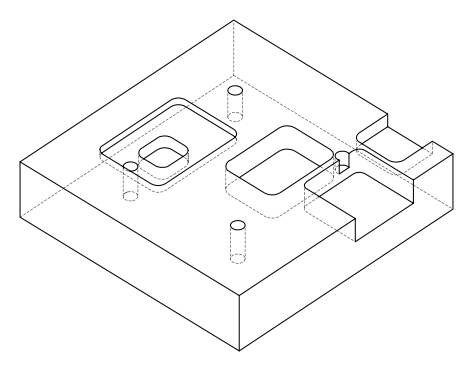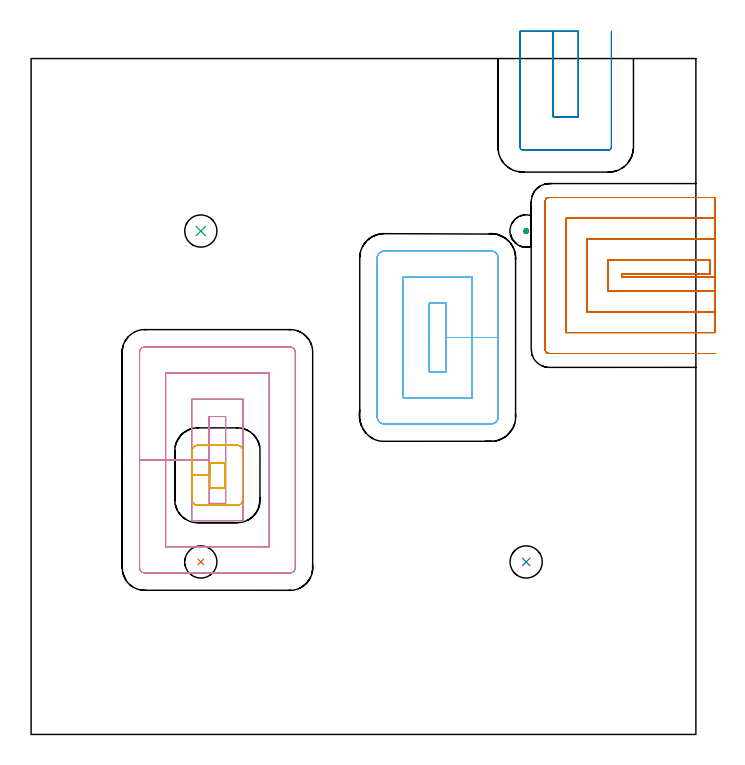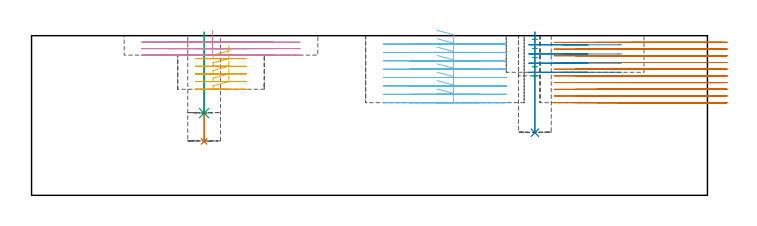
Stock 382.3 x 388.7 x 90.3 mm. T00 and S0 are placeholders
(PLAN: 9 operations, 4 tool changes, 51.3 min)
(1 INDEXABLE_INSERT_DRILL_BLIND_HOLE_FROM_SOLID | STEP1POCKET | NXT0302_008 | 0.21 min | 15992 mm3)
(2 INDEXABLE_INSERT_DRILL_BLIND_HOLE_FROM_SOLID_1 | STEP1POCKET_1 | NXT0302_008 | 0.23 min | 14677 mm3)
(3 INDEXABLE_INSERT_DRILL_BLIND_HOLE_FROM_SOLID_2 | STEP1POCKET_2 | NXT0302_008 | 0.18 min | 11695 mm3)
(4 MILL_RECTANGULAR_POCKET | POCKET_RECTANGULAR_STRAIGHT | UGT0201_094 | Follow Part, ap 5, ae 75% | 6.99 min | 176064 mm3)
(5 MILL_RECTANGULAR_POCKET_1 | POCKET_RECTANGULAR_STRAIGHT_1 | UGT0201_094 | Follow Part, ap 5, ae 75% | 2.37 min | 48647 mm3)
(6 MILL_RECTANGULAR_POCKET_2 | POCKET_RECTANGULAR_STRAIGHT_2 | UGT0201_094 | Follow Part, ap 5, ae 75% | 11.84 min | 399118 mm3)
(7 MILL_SLOT | SLOT_PARTIAL_RECTANGULAR | NXT0201_012 | Follow Part, ap 4, ae 75% | 26.2 min | 377659 mm3)
(8 MILL_SLOT_1 | SLOT_PARTIAL_RECTANGULAR_1 | UGT0201_109 | Follow Part, ap 6.35, ae 75% | 3.05 min | 103523 mm3)
(9 MILL_BLIND_HOLE_FROM_SOLID_MATERIAL | STEP1POCKET_3 | NXT0201_012 | Spiral | 0.25 min | 4267 mm3)
(TOOL NXT0302_008 | Index. Insert Drill 18.5mm [880-D1850L25-05] | D18.5 PA176 FL93 Z2)
(TOOL UGT0201_094 | End mill 20 mm | D20 FL38 Z4)
(TOOL NXT0201_012 | ENDMILL 16mm [2P460-1600-NA 1630] | D16 FL38 Z6)
(TOOL UGT0201_109 | End Mill 25.4 mm | D25.4 FL25 Z2)
(OP 1 INDEXABLE_INSERT_DRILL_BLIND_HOLE_FROM_SOLID)
G17 G21 G94 G90
T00 M6
G54
G17 G0 G90 X97.6 Y99.2 S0 M3
G43 Z100.3 H1
G94 G81 G98 Z30.5 F250. R81.3
G80
M5
M2
(OP 2 INDEXABLE_INSERT_DRILL_BLIND_HOLE_FROM_SOLID_1)
G17 G21 G94 G90
T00 M6
G54
G17 G0 G90 X284.7 Y99.2 S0 M3
G43 Z100.3 H1
G94 G81 G98 Z35.4 F250. R92.3
G80
M5
M2
(OP 3 INDEXABLE_INSERT_DRILL_BLIND_HOLE_FROM_SOLID_2)
G17 G21 G94 G90
T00 M6
G54
G17 G0 G90 X97.6 Y289.5 S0 M3
G43 Z100.3 H1
G94 G81 G98 Z46.5 F250. R92.3
G80
M5
M2
(OP 4 MILL_RECTANGULAR_POCKET)
G17 G21 G94 G90
T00 M6
G54
G17 G0 G90 X102.4 Y182.73 S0 M3
G43 Z100.3 H0
Z93.3
G94 G1 Y157.85 Z86.633 F250.
Y132.9 F500.
X111.9
Y182.8
X102.4
Y157.85
X92.4
Y122.9
X121.9
Y192.8
X92.4
Y157.85
X77.4
Y107.9
X136.9
Y207.8
X77.4
Y157.85
X62.4
Y95.8
G3 X65.3 Y92.9 R2.9
G1 X149.
G3 X151.9 Y95.8 R2.9
G1 Y219.9
G3 X149. Y222.8 R2.9
G1 X65.3
G3 X62.4 Y219.9 R2.9
G1 Y157.85
Y156.85
G0 X102.4 Y182.73 Z89.633
G1 Y157.85 Z82.967 F250.
Y132.9 F500.
X111.9
Y182.8
X102.4
Y157.85
X92.4
Y122.9
X121.9
Y192.8
X92.4
Y157.85
X77.4
Y107.9
X136.9
Y207.8
X77.4
Y157.85
X62.4
Y95.8
G3 X65.3 Y92.9 R2.9
G1 X149.
G3 X151.9 Y95.8 R2.9
G1 Y219.9
G3 X149. Y222.8 R2.9
G1 X65.3
G3 X62.4 Y219.9 R2.9
G1 Y157.85
Y156.85
G0 X102.4 Y182.73 Z85.967
G1 Y157.85 Z79.3 F250.
Y132.9 F500.
X111.9
Y182.8
X102.4
Y157.85
X92.4
Y122.9
X121.9
Y192.8
X92.4
Y157.85
X77.4
Y107.9
X136.9
Y207.8
X77.4
Y157.85
X62.4
Y95.8
G3 X65.3 Y92.9 R2.9
G1 X149.
G3 X151.9 Y95.8 R2.9
G1 Y219.9
G3 X149. Y222.8 R2.9
G1 X65.3
G3 X62.4 Y219.9 R2.9
G1 Y157.85
Y156.85
G0 Z100.3
M5
M2
(OP 5 MILL_RECTANGULAR_POCKET_1)
G17 G21 G94 G90
T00 M6
G54
G17 G0 G90 X111.6 Y145.099 S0 M3
G43 Z100.3 H0
Z84.643
G94 G1 Y156.3 Z81.642 F250.
X102.7 Z79.257
Y149.05 Z77.314
Y141.8 F500.
X111.6
Y156.3
X102.7
Y149.05
X92.7
Y134.8
G3 X95.7 Y131.8 R3.
G1 X118.6
G3 X121.6 Y134.8 R3.
G1 Y163.3
G3 X118.6 Y166.3 R3.
G1 X95.7
G3 X92.7 Y163.3 R3.
G1 Y149.05
Y148.05
G0 X111.6 Y145.099 Z80.314
G1 Y156.3 Z77.313 F250.
X102.7 Z74.928
Y149.05 Z72.986
Y141.8 F500.
X111.6
Y156.3
X102.7
Y149.05
X92.7
Y134.8
G3 X95.7 Y131.8 R3.
G1 X118.6
G3 X121.6 Y134.8 R3.
G1 Y163.3
G3 X118.6 Y166.3 R3.
G1 X95.7
G3 X92.7 Y163.3 R3.
G1 Y149.05
Y148.05
G0 X111.6 Y145.099 Z75.986
G1 Y156.3 Z72.984 F250.
X102.7 Z70.6
Y149.05 Z68.657
Y141.8 F500.
X111.6
Y156.3
X102.7
Y149.05
X92.7
Y134.8
G3 X95.7 Y131.8 R3.
G1 X118.6
G3 X121.6 Y134.8 R3.
G1 Y163.3
G3 X118.6 Y166.3 R3.
G1 X95.7
G3 X92.7 Y163.3 R3.
G1 Y149.05
Y148.05
G0 X111.6 Y145.099 Z71.657
G1 Y156.3 Z68.656 F250.
X102.7 Z66.271
Y149.05 Z64.329
Y141.8 F500.
X111.6
Y156.3
X102.7
Y149.05
X92.7
Y134.8
G3 X95.7 Y131.8 R3.
G1 X118.6
G3 X121.6 Y134.8 R3.
G1 Y163.3
G3 X118.6 Y166.3 R3.
G1 X95.7
G3 X92.7 Y163.3 R3.
G1 Y149.05
Y148.05
G0 X111.6 Y145.099 Z67.329
G1 Y156.3 Z64.327 F250.
X102.7 Z61.943
Y149.05 Z60.
Y141.8 F500.
X111.6
Y156.3
X102.7
Y149.05
X92.7
Y134.8
G3 X95.7 Y131.8 R3.
G1 X118.6
G3 X121.6 Y134.8 R3.
G1 Y163.3
G3 X118.6 Y166.3 R3.
G1 X95.7
G3 X92.7 Y163.3 R3.
G1 Y149.05
Y148.05
G0 Z100.3
M5
M2
(OP 6 MILL_RECTANGULAR_POCKET_2)
G17 G21 G94 G90
T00 M6
G54
G17 G0 G90 X229.423 Y208.6 S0 M3
G43 Z100.3 H0
Z93.3
G94 G1 X238.6 Z90.841 F250.
Y228.3 Z85.562
Y248. F500.
X229.
Y208.6
X238.6
Y228.3
X253.6
Y263.
X214.
Y193.6
X253.6
Y228.3
X268.6
Y274.
G3 X264.6 Y278. R4.
G1 X203.
G3 X199. Y274. R4.
G1 Y182.6
G3 X203. Y178.6 R4.
G1 X264.6
G3 X268.6 Y182.6 R4.
G1 Y228.3
Y229.3
G0 X229.423 Y208.6 Z88.562
G1 X238.6 Z86.104 F250.
Y228.3 Z80.825
Y248. F500.
X229.
Y208.6
X238.6
Y228.3
X253.6
Y263.
X214.
Y193.6
X253.6
Y228.3
X268.6
Y274.
G3 X264.6 Y278. R4.
G1 X203.
G3 X199. Y274. R4.
G1 Y182.6
G3 X203. Y178.6 R4.
G1 X264.6
G3 X268.6 Y182.6 R4.
G1 Y228.3
Y229.3
G0 X229.423 Y208.6 Z83.825
G1 X238.6 Z81.366 F250.
Y228.3 Z76.087
Y248. F500.
X229.
Y208.6
X238.6
Y228.3
X253.6
Y263.
X214.
Y193.6
X253.6
Y228.3
X268.6
Y274.
G3 X264.6 Y278. R4.
G1 X203.
G3 X199. Y274. R4.
G1 Y182.6
G3 X203. Y178.6 R4.
G1 X264.6
G3 X268.6 Y182.6 R4.
G1 Y228.3
Y229.3
G0 X229.423 Y208.6 Z79.087
G1 X238.6 Z76.629 F250.
Y228.3 Z71.35
Y248. F500.
X229.
Y208.6
X238.6
Y228.3
X253.6
Y263.
X214.
Y193.6
X253.6
Y228.3
X268.6
Y274.
G3 X264.6 Y278. R4.
G1 X203.
G3 X199. Y274. R4.
G1 Y182.6
G3 X203. Y178.6 R4.
G1 X264.6
G3 X268.6 Y182.6 R4.
G1 Y228.3
Y229.3
G0 X229.423 Y208.6 Z74.35
G1 X238.6 Z71.891 F250.
Y228.3 Z66.612
Y248. F500.
X229.
Y208.6
X238.6
Y228.3
X253.6
Y263.
X214.
Y193.6
X253.6
Y228.3
X268.6
Y274.
G3 X264.6 Y278. R4.
G1 X203.
G3 X199. Y274. R4.
G1 Y182.6
G3 X203. Y178.6 R4.
G1 X264.6
G3 X268.6 Y182.6 R4.
G1 Y228.3
Y229.3
G0 X229.423 Y208.6 Z69.612
G1 X238.6 Z67.154 F250.
Y228.3 Z61.875
Y248. F500.
X229.
Y208.6
X238.6
Y228.3
X253.6
Y263.
X214.
Y193.6
X253.6
Y228.3
X268.6
Y274.
G3 X264.6 Y278. R4.
G1 X203.
G3 X199. Y274. R4.
G1 Y182.6
G3 X203. Y178.6 R4.
G1 X264.6
G3 X268.6 Y182.6 R4.
G1 Y228.3
Y229.3
G0 X229.423 Y208.6 Z64.875
G1 X238.6 Z62.416 F250.
Y228.3 Z57.137
Y248. F500.
X229.
Y208.6
X238.6
Y228.3
X253.6
Y263.
X214.
Y193.6
X253.6
Y228.3
X268.6
Y274.
G3 X264.6 Y278. R4.
G1 X203.
G3 X199. Y274. R4.
G1 Y182.6
G3 X203. Y178.6 R4.
G1 X264.6
G3 X268.6 Y182.6 R4.
G1 Y228.3
Y229.3
G0 X229.423 Y208.6 Z60.137
G1 X238.6 Z57.679 F250.
Y228.3 Z52.4
Y248. F500.
X229.
Y208.6
X238.6
Y228.3
X253.6
Y263.
X214.
Y193.6
X253.6
Y228.3
X268.6
Y274.
G3 X264.6 Y278. R4.
G1 X203.
G3 X199. Y274. R4.
G1 Y182.6
G3 X203. Y178.6 R4.
G1 X264.6
G3 X268.6 Y182.6 R4.
G1 Y228.3
Y229.3
G0 Z100.3
M5
M2
(OP 7 MILL_SLOT)
G17 G21 G94 G90
T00 M6
G54
G17 G0 G90 X393.3 Y263.1 S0 M3
G43 Z100.3 H1
Z86.51
G94 G1 X390.3 F250.
X339.6 F500.
Y264.8
X390.3
Y272.8
X331.6
Y255.1
X390.3
X393.3 F250.
Y284.8
X390.3
X319.6 F500.
Y243.1
X390.3
X393.3 F250.
Y296.8
X390.3
X307.6 F500.
Y231.1
X390.3
X393.3 F250.
Y308.8
X390.3
X298. F500.
G3 X295.6 Y306.4 R2.4
G1 Y221.5
G3 X298. Y219.1 R2.4
G1 X390.3
X393.3 F250.
G0 Y263.1 Z82.72
G1 X390.3
X339.6 F500.
Y264.8
X390.3
Y272.8
X331.6
Y255.1
X390.3
X393.3 F250.
Y284.8
X390.3
X319.6 F500.
Y243.1
X390.3
X393.3 F250.
Y296.8
X390.3
X307.6 F500.
Y231.1
X390.3
X393.3 F250.
Y308.8
X390.3
X298. F500.
G3 X295.6 Y306.4 R2.4
G1 Y221.5
G3 X298. Y219.1 R2.4
G1 X390.3
X393.3 F250.
G0 Y263.1 Z78.93
G1 X390.3
X339.6 F500.
Y264.8
X390.3
Y272.8
X331.6
Y255.1
X390.3
X393.3 F250.
Y284.8
X390.3
X319.6 F500.
Y243.1
X390.3
X393.3 F250.
Y296.8
X390.3
X307.6 F500.
Y231.1
X390.3
X393.3 F250.
Y308.8
X390.3
X298. F500.
G3 X295.6 Y306.4 R2.4
G1 Y221.5
G3 X298. Y219.1 R2.4
G1 X390.3
X393.3 F250.
G0 Y263.1 Z75.14
G1 X390.3
X339.6 F500.
Y264.8
X390.3
Y272.8
X331.6
Y255.1
X390.3
X393.3 F250.
Y284.8
X390.3
X319.6 F500.
Y243.1
X390.3
X393.3 F250.
Y296.8
X390.3
X307.6 F500.
Y231.1
X390.3
X393.3 F250.
Y308.8
X390.3
X298. F500.
G3 X295.6 Y306.4 R2.4
G1 Y221.5
G3 X298. Y219.1 R2.4
G1 X390.3
X393.3 F250.
G0 Y263.1 Z71.35
G1 X390.3
X339.6 F500.
Y264.8
X390.3
Y272.8
X331.6
Y255.1
X390.3
X393.3 F250.
Y284.8
X390.3
X319.6 F500.
Y243.1
X390.3
X393.3 F250.
Y296.8
X390.3
X307.6 F500.
Y231.1
X390.3
X393.3 F250.
Y308.8
X390.3
X298. F500.
G3 X295.6 Y306.4 R2.4
G1 Y221.5
G3 X298. Y219.1 R2.4
G1 X390.3
X393.3 F250.
G0 Y263.1 Z67.56
G1 X390.3
X339.6 F500.
Y264.8
X390.3
Y272.8
X331.6
Y255.1
X390.3
X393.3 F250.
Y284.8
X390.3
X319.6 F500.
Y243.1
X390.3
X393.3 F250.
Y296.8
X390.3
X307.6 F500.
Y231.1
X390.3
X393.3 F250.
Y308.8
X390.3
X298. F500.
G3 X295.6 Y306.4 R2.4
G1 Y221.5
G3 X298. Y219.1 R2.4
G1 X390.3
X393.3 F250.
G0 Y263.1 Z63.77
G1 X390.3
X339.6 F500.
Y264.8
X390.3
Y272.8
X331.6
Y255.1
X390.3
X393.3 F250.
Y284.8
X390.3
X319.6 F500.
Y243.1
X390.3
X393.3 F250.
Y296.8
X390.3
X307.6 F500.
Y231.1
X390.3
X393.3 F250.
Y308.8
X390.3
X298. F500.
G3 X295.6 Y306.4 R2.4
G1 Y221.5
G3 X298. Y219.1 R2.4
G1 X390.3
X393.3 F250.
G0 Y263.1 Z59.98
G1 X390.3
X339.6 F500.
Y264.8
X390.3
Y272.8
X331.6
Y255.1
X390.3
X393.3 F250.
Y284.8
X390.3
X319.6 F500.
Y243.1
X390.3
X393.3 F250.
Y296.8
X390.3
X307.6 F500.
Y231.1
X390.3
X393.3 F250.
Y308.8
X390.3
X298. F500.
G3 X295.6 Y306.4 R2.4
G1 Y221.5
G3 X298. Y219.1 R2.4
G1 X390.3
X393.3 F250.
G0 Y263.1 Z56.19
G1 X390.3
X339.6 F500.
Y264.8
X390.3
Y272.8
X331.6
Y255.1
X390.3
X393.3 F250.
Y284.8
X390.3
X319.6 F500.
Y243.1
X390.3
X393.3 F250.
Y296.8
X390.3
X307.6 F500.
Y231.1
X390.3
X393.3 F250.
Y308.8
X390.3
X298. F500.
G3 X295.6 Y306.4 R2.4
G1 Y221.5
G3 X298. Y219.1 R2.4
G1 X390.3
X393.3 F250.
G0 Y263.1 Z52.4
G1 X390.3
X339.6 F500.
Y264.8
X390.3
Y272.8
X331.6
Y255.1
X390.3
X393.3 F250.
Y284.8
X390.3
X319.6 F500.
Y243.1
X390.3
X393.3 F250.
Y296.8
X390.3
X307.6 F500.
Y231.1
X390.3
X393.3 F250.
Y308.8
X390.3
X298. F500.
G3 X295.6 Y306.4 R2.4
G1 Y221.5
G3 X298. Y219.1 R2.4
G1 X390.3
X393.3 F250.
G0 Z100.3
M5
M2
(OP 8 MILL_SLOT_1)
G17 G21 G94 G90
T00 M6
G54
G17 G0 G90 X300.25 Y404.4 S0 M3
G43 Z100.3 H0
Z85.125
G94 G1 Y401.4 F250.
Y355.15 F500.
X314.65
Y401.4
Y404.4 F250.
X281.2
Y401.4
Y337.7 F500.
G3 X282.8 Y336.1 R1.6
G1 X332.1
G3 X333.7 Y337.7 R1.6
G1 Y401.4
Y404.4 F250.
G0 X300.25 Z79.95
G1 Y401.4
Y355.15 F500.
X314.65
Y401.4
Y404.4 F250.
X281.2
Y401.4
Y337.7 F500.
G3 X282.8 Y336.1 R1.6
G1 X332.1
G3 X333.7 Y337.7 R1.6
G1 Y401.4
Y404.4 F250.
G0 X300.25 Z74.775
G1 Y401.4
Y355.15 F500.
X314.65
Y401.4
Y404.4 F250.
X281.2
Y401.4
Y337.7 F500.
G3 X282.8 Y336.1 R1.6
G1 X332.1
G3 X333.7 Y337.7 R1.6
G1 Y401.4
Y404.4 F250.
G0 X300.25 Z69.6
G1 Y401.4
Y355.15 F500.
X314.65
Y401.4
Y404.4 F250.
X281.2
Y401.4
Y337.7 F500.
G3 X282.8 Y336.1 R1.6
G1 X332.1
G3 X333.7 Y337.7 R1.6
G1 Y401.4
Y404.4 F250.
G0 Z100.3
M5
M2
(OP 9 MILL_BLIND_HOLE_FROM_SOLID_MATERIAL)
G17 G21 G94 G90
T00 M6
G54
G17 G0 G90 X284.7 Y289.5 S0 M3
G43 Z100.3 H1
Z88.16
G94 G3 X285.35 Y290.15 R0.65 F250.
X284.7 Y290.8 R0.65
X283.4 Y289.5 R1.3
X284.7 Y290.8 R-1.3
X284.05 Y290.15 R0.65
X284.7 Y289.5 R0.65
G0 Z83.02
G3 X285.35 Y290.15 R0.65
X284.7 Y290.8 R0.65
X283.4 Y289.5 R1.3
X284.7 Y290.8 R-1.3
X284.05 Y290.15 R0.65
X284.7 Y289.5 R0.65
G0 Z77.88
G3 X285.35 Y290.15 R0.65
X284.7 Y290.8 R0.65
X283.4 Y289.5 R1.3
X284.7 Y290.8 R-1.3
X284.05 Y290.15 R0.65
X284.7 Y289.5 R0.65
G0 Z72.74
G3 X285.35 Y290.15 R0.65
X284.7 Y290.8 R0.65
X283.4 Y289.5 R1.3
X284.7 Y290.8 R-1.3
X284.05 Y290.15 R0.65
X284.7 Y289.5 R0.65
G0 Z67.6
G3 X285.35 Y290.15 R0.65
X284.7 Y290.8 R0.65
X283.4 Y289.5 R1.3
X284.7 Y290.8 R-1.3
X284.05 Y290.15 R0.65
X284.7 Y289.5 R0.65
G0 Z100.3
M5
M2
